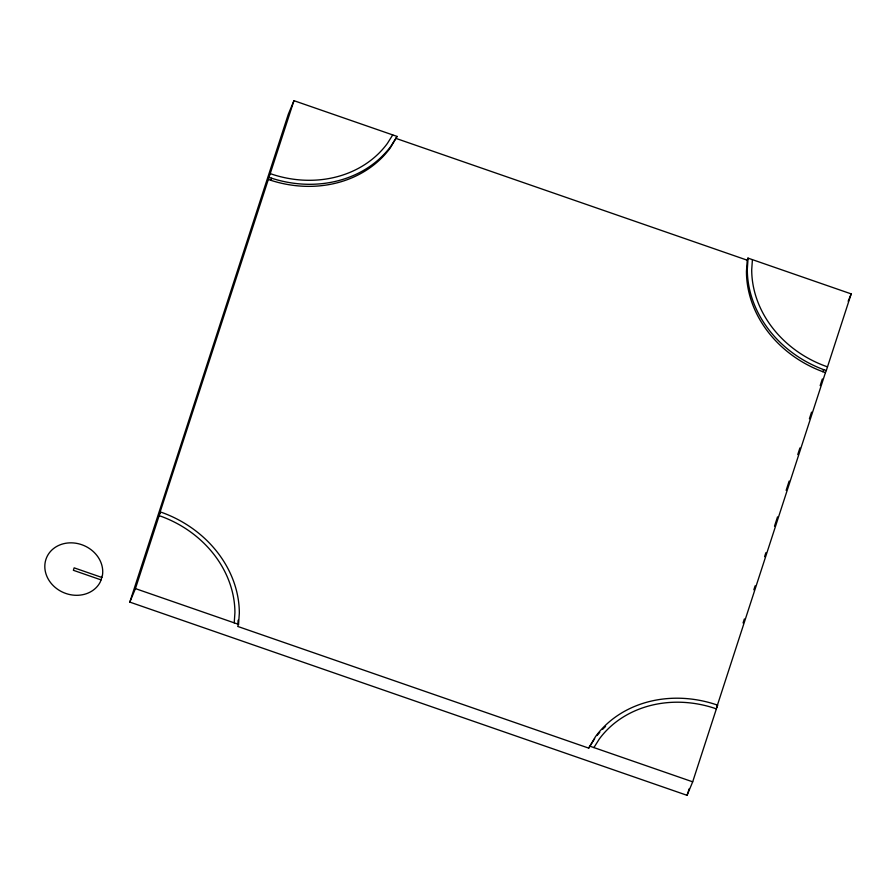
<?xml version="1.0" encoding="UTF-8"?>
<svg xmlns="http://www.w3.org/2000/svg" width="896" height="896" viewBox="0 0 896 896"><rect width="100%" height="100%" fill="white"/><g stroke="black" fill="none" stroke-linecap="round" stroke-linejoin="round"><path stroke-width="1.34" d="M234.226 622.854L234.92 612.707A106.131 92.187 22.6 0 0 161.75 516.578L159.13 515.67M752.416 259.65L751.71 269.797A106.131 92.187 22.6 0 0 824.891 365.926L827.501 366.834M237.866 623.93L238.134 620.2M594.619 738.707L588.717 748.126L237.698 626.416L238.549 624.355L239.333 613.166A110.622 96.085 22.6 0 0 162.96 512.859L160.339 511.952L159.477 514.002L293.955 100.677L397.062 136.427L390.298 147.907A110.622 96.085 22.6 0 1 270.805 180.298L268.195 179.379M826.302 370.552L823.682 369.645A110.622 96.085 22.6 0 1 747.298 269.338L748.082 258.149L747.23 260.198L746.446 271.398A110.622 96.085 22.6 0 0 822.819 371.706L825.44 372.613L826.302 370.552L851.2 293.899L747.824 258.059M588.717 748.126L595.482 736.658A110.622 96.085 22.6 0 1 714.974 704.267L717.584 705.174L692.686 781.827L687.064 795.323L129.819 602.101L288.333 114.173L293.955 100.677M129.819 602.101L135.43 588.605L160.339 511.952M687.064 795.323L689.226 788.693M743.064 622.955L744.352 618.979M753.838 589.814L755.126 585.838M764.602 556.662L765.89 552.686M774.514 526.176L777.526 516.891M786.139 490.37L789.152 481.085M797.765 454.574L799.926 447.944M809.402 418.768L811.552 412.149M820.165 385.627L822.326 378.997M825.44 372.613L716.733 707.235L717.584 705.174M270.805 180.298L271.667 178.237A110.622 96.085 22.6 0 0 391.16 145.846L397.062 136.427M848.131 301.258L851.2 293.899M822.819 371.706L823.682 369.645M392.739 134.926L387.363 143.461A106.131 92.187 22.6 0 1 272.877 174.518L270.256 173.611M593.902 747.578L599.267 739.043A106.131 92.187 22.6 0 1 713.765 707.986L716.386 708.893M396.211 138.488L747.23 260.198M269.046 177.33L271.667 178.237M135.43 588.605L238.549 624.355M589.568 746.077L692.686 781.827M101.931 577.483L74.155 567.851L73.371 570.293L101.136 579.925M597.128 735.47A110.622 96.085 22.6 0 1 599.794 732.334M602.605 729.322A110.622 96.085 22.6 0 1 605.573 726.432M102.424 575.467L100.352 581.84A29.512 25.637 22.6 0 1 52.114 584.461A29.512 25.637 22.6 0 1 65.475 543.312A29.512 25.637 22.6 0 1 102.424 575.467"/></g></svg>
